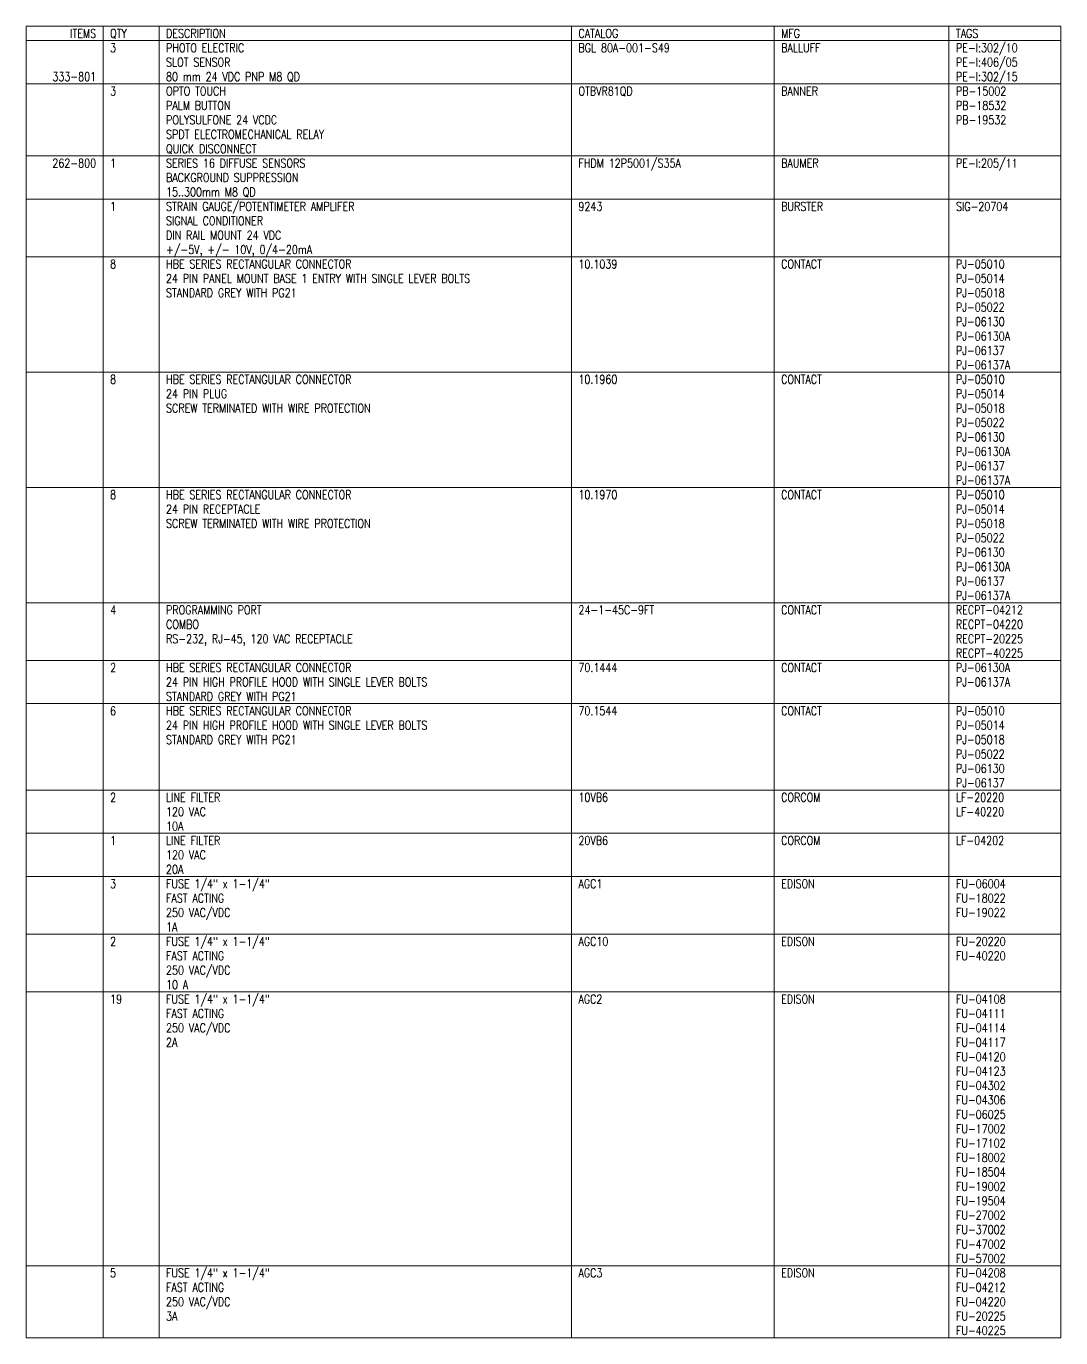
# Model space of a CAD drawing. Header units: inches. Extents: x 0 to 85.5, y -26.4 to 23.
# Drawn here: x 19.21 to 34.01, y -26.42 to -7.65 of the extents above; entities that cross this region are included whole.
import ezdxf
from ezdxf.enums import TextEntityAlignment as Align

# ---------------------------------------------------------------- set-up
doc = ezdxf.new("R2010")
doc.units = ezdxf.units.IN
doc.header["$MEASUREMENT"] = 0
doc.layers.get('0').update_dxf_attribs({"lineweight": 5})
doc.layers.add('MISC', color=2, linetype='Continuous', lineweight=5)
doc.styles.get("Standard").update_dxf_attribs({"font": 'romans.shx'})

msp = doc.modelspace()

# ---------------------------------------------------------------- linework, layer by layer
for p, q in [((19.2125, -7.646875), (19.2125, -26.415625)), ((19.2125, -7.646875), (34.0125, -7.646875)), ((20.3125, -7.646875), (20.3125, -26.415625)), ((21.1125, -7.646875), (21.1125, -26.415625)), ((27.0125, -7.646875), (27.0125, -26.415625)), ((29.9125, -7.646875), (29.9125, -26.415625)), ((32.4125, -7.646875), (32.4125, -26.415625)), ((34.0125, -7.646875), (34.0125, -26.415625)), ((19.2125, -7.853125), (34.0125, -7.853125)), ((19.2125, -8.471875), (34.0125, -8.471875)), ((19.2125, -9.503125), (34.0125, -9.503125)), ((19.2125, -10.121875), (34.0125, -10.121875)), ((19.2125, -10.946875), (34.0125, -10.946875)), ((19.2125, -12.596875), (34.0125, -12.596875)), ((19.2125, -14.246875), (34.0125, -14.246875)), ((19.2125, -15.896875), (34.0125, -15.896875)), ((19.2125, -16.721875), (34.0125, -16.721875)), ((19.2125, -17.340625), (34.0125, -17.340625)), ((19.2125, -18.578125), (34.0125, -18.578125)), ((19.2125, -19.196875), (34.0125, -19.196875)), ((19.2125, -19.815625), (34.0125, -19.815625)), ((19.2125, -20.640625), (34.0125, -20.640625)), ((19.2125, -21.465625), (34.0125, -21.465625)), ((19.2125, -25.384375), (34.0125, -25.384375)), ((19.2125, -26.415625), (34.0125, -26.415625))]:
    msp.add_line(p, q)

# ---------------------------------------------------------------- texts
at = {"layer": 'MISC', "width": 0.8}
for s, p in [('ITEMS', (20.2125, -7.8125)), ('333-801', (20.2125, -8.43125)), ('262-800', (20.2125, -9.66875))]:
    msp.add_text(s, height=0.125, dxfattribs=at).set_placement(p, align=Align.RIGHT)
for s, p in [('QTY', (20.4125, -7.8125)), ('DESCRIPTION', (21.2125, -7.8125)), ('CATALOG', (27.1125, -7.8125)), ('MFG', (30.0125, -7.8125)), ('TAGS', (32.5125, -7.8125)), ('PE-I:302/10', (32.5125, -8.01875)), ('3', (20.4125, -8.01875)), ('PHOTO ELECTRIC', (21.2125, -8.01875)), ('BGL 80A-001-S49', (27.1125, -8.01875)), ('BALLUFF', (30.0125, -8.01875)), ('SLOT SENSOR', (21.2125, -8.225)), ('PE-I:406/05', (32.5125, -8.225)), ('80 mm 24 VDC PNP M8 QD', (21.2125, -8.43125)), ('PE-I:302/15', (32.5125, -8.43125)), ('3', (20.4125, -8.6375)), ('OPTO TOUCH', (21.2125, -8.6375)), ('OTBVR81QD', (27.1125, -8.6375)), ('BANNER', (30.0125, -8.6375)), ('PB-15002', (32.5125, -8.6375)), ('PALM BUTTON', (21.2125, -8.84375)), ('PB-18532', (32.5125, -8.84375)), ('POLYSULFONE 24 VCDC', (21.2125, -9.05)), ('PB-19532', (32.5125, -9.05)), ('SPDT ELECTROMECHANICAL RELAY', (21.2125, -9.25625)), ('QUICK DISCONNECT', (21.2125, -9.4625)), ('1', (20.4125, -9.66875)), ('SERIES 16 DIFFUSE SENSORS', (21.2125, -9.66875)), ('FHDM 12P5001/S35A', (27.1125, -9.66875)), ('BAUMER', (30.0125, -9.66875)), ('PE-I:205/11', (32.5125, -9.66875)), ('BACKGROUND SUPPRESSION', (21.2125, -9.875)), ('15..300mm M8 QD', (21.2125, -10.08125)), ('1', (20.4125, -10.2875)), ('STRAIN GAUGE/POTENTIMETER AMPLIFER', (21.2125, -10.2875)), ('9243', (27.1125, -10.2875)), ('BURSTER', (30.0125, -10.2875)), ('SIG-20704', (32.5125, -10.2875)), ('SIGNAL CONDITIONER', (21.2125, -10.49375)), ('DIN RAIL MOUNT 24 VDC', (21.2125, -10.7)), ('+/-5V, +/- 10V, 0/4-20mA', (21.2125, -10.90625)), ('8', (20.4125, -11.1125)), ('HBE SERIES RECTANGULAR CONNECTOR', (21.2125, -11.1125)), ('10.1039', (27.1125, -11.1125)), ('CONTACT', (30.0125, -11.1125)), ('PJ-05010', (32.5125, -11.1125)), ('24 PIN PANEL MOUNT BASE 1 ENTRY WITH SINGLE LEVER BOLTS', (21.2125, -11.31875)), ('PJ-05014', (32.5125, -11.31875)), ('STANDARD GREY WITH PG21', (21.2125, -11.525)), ('PJ-05018', (32.5125, -11.525)), ('PJ-05022', (32.5125, -11.73125)), ('PJ-06130', (32.5125, -11.9375)), ('PJ-06130A', (32.5125, -12.14375)), ('PJ-06137', (32.5125, -12.35)), ('PJ-06137A', (32.5125, -12.55625)), ('8', (20.4125, -12.7625)), ('HBE SERIES RECTANGULAR CONNECTOR', (21.2125, -12.7625)), ('10.1960', (27.1125, -12.7625)), ('CONTACT', (30.0125, -12.7625)), ('PJ-05010', (32.5125, -12.7625)), ('24 PIN PLUG', (21.2125, -12.96875)), ('PJ-05014', (32.5125, -12.96875)), ('SCREW TERMINATED WITH WIRE PROTECTION', (21.2125, -13.175)), ('PJ-05018', (32.5125, -13.175)), ('PJ-05022', (32.5125, -13.38125)), ('PJ-06130', (32.5125, -13.5875)), ('PJ-06130A', (32.5125, -13.79375)), ('PJ-06137', (32.5125, -14)), ('PJ-06137A', (32.5125, -14.20625)), ('8', (20.4125, -14.4125)), ('HBE SERIES RECTANGULAR CONNECTOR', (21.2125, -14.4125)), ('10.1970', (27.1125, -14.4125)), ('CONTACT', (30.0125, -14.4125)), ('PJ-05010', (32.5125, -14.4125)), ('24 PIN RECEPTACLE', (21.2125, -14.61875)), ('PJ-05014', (32.5125, -14.61875)), ('SCREW TERMINATED WITH WIRE PROTECTION', (21.2125, -14.825)), ('PJ-05018', (32.5125, -14.825)), ('PJ-05022', (32.5125, -15.03125)), ('PJ-06130', (32.5125, -15.2375)), ('PJ-06130A', (32.5125, -15.44375)), ('PJ-06137', (32.5125, -15.65)), ('PJ-06137A', (32.5125, -15.85625)), ('4', (20.4125, -16.0625)), ('PROGRAMMING PORT', (21.2125, -16.0625)), ('24-1-45C-9FT', (27.1125, -16.0625)), ('CONTACT', (30.0125, -16.0625)), ('RECPT-04212', (32.5125, -16.0625)), ('COMBO', (21.2125, -16.26875)), ('RECPT-04220', (32.5125, -16.26875)), ('RS-232, RJ-45, 120 VAC RECEPTACLE', (21.2125, -16.475)), ('RECPT-20225', (32.5125, -16.475)), ('RECPT-40225', (32.5125, -16.68125)), ('2', (20.4125, -16.8875)), ('HBE SERIES RECTANGULAR CONNECTOR', (21.2125, -16.8875)), ('70.1444', (27.1125, -16.8875)), ('CONTACT', (30.0125, -16.8875)), ('PJ-06130A', (32.5125, -16.8875)), ('24 PIN HIGH PROFILE HOOD WITH SINGLE LEVER BOLTS', (21.2125, -17.09375)), ('PJ-06137A', (32.5125, -17.09375)), ('STANDARD GREY WITH PG21', (21.2125, -17.3)), ('6', (20.4125, -17.50625)), ('HBE SERIES RECTANGULAR CONNECTOR', (21.2125, -17.50625)), ('70.1544', (27.1125, -17.50625)), ('CONTACT', (30.0125, -17.50625)), ('PJ-05010', (32.5125, -17.50625)), ('24 PIN HIGH PROFILE HOOD WITH SINGLE LEVER BOLTS', (21.2125, -17.7125)), ('PJ-05014', (32.5125, -17.7125)), ('STANDARD GREY WITH PG21', (21.2125, -17.91875)), ('PJ-05018', (32.5125, -17.91875)), ('PJ-05022', (32.5125, -18.125)), ('PJ-06130', (32.5125, -18.33125)), ('PJ-06137', (32.5125, -18.5375)), ('2', (20.4125, -18.74375)), ('LINE FILTER', (21.2125, -18.74375)), ('10VB6', (27.1125, -18.74375)), ('CORCOM', (30.0125, -18.74375)), ('LF-20220', (32.5125, -18.74375)), ('120 VAC', (21.2125, -18.95)), ('LF-40220', (32.5125, -18.95)), ('10A', (21.2125, -19.15625)), ('1', (20.4125, -19.3625)), ('LINE FILTER', (21.2125, -19.3625)), ('20VB6', (27.1125, -19.3625)), ('CORCOM', (30.0125, -19.3625)), ('LF-04202', (32.5125, -19.3625)), ('120 VAC', (21.2125, -19.56875)), ('20A', (21.2125, -19.775)), ('3', (20.4125, -19.98125)), ('FUSE 1/4" x 1-1/4"', (21.2125, -19.98125)), ('AGC1', (27.1125, -19.98125)), ('EDISON', (30.0125, -19.98125)), ('FU-06004', (32.5125, -19.98125)), ('FAST ACTING', (21.2125, -20.1875)), ('FU-18022', (32.5125, -20.1875)), ('250 VAC/VDC', (21.2125, -20.39375)), ('FU-19022', (32.5125, -20.39375)), ('1A', (21.2125, -20.6)), ('2', (20.4125, -20.80625)), ('FUSE 1/4" x 1-1/4"', (21.2125, -20.80625)), ('AGC10', (27.1125, -20.80625)), ('EDISON', (30.0125, -20.80625)), ('FU-20220', (32.5125, -20.80625)), ('FAST ACTING', (21.2125, -21.0125)), ('FU-40220', (32.5125, -21.0125)), ('250 VAC/VDC', (21.2125, -21.21875)), ('10 A', (21.2125, -21.425)), ('19', (20.4125, -21.63125)), ('FUSE 1/4" x 1-1/4"', (21.2125, -21.63125)), ('AGC2', (27.1125, -21.63125)), ('EDISON', (30.0125, -21.63125)), ('FU-04108', (32.5125, -21.63125)), ('FAST ACTING', (21.2125, -21.8375)), ('FU-04111', (32.5125, -21.8375)), ('250 VAC/VDC', (21.2125, -22.04375)), ('FU-04114', (32.5125, -22.04375)), ('2A', (21.2125, -22.25)), ('FU-04117', (32.5125, -22.25)), ('FU-04120', (32.5125, -22.45625)), ('FU-04123', (32.5125, -22.6625)), ('FU-04302', (32.5125, -22.86875)), ('FU-04306', (32.5125, -23.075)), ('FU-06025', (32.5125, -23.28125)), ('FU-17002', (32.5125, -23.4875)), ('FU-17102', (32.5125, -23.69375)), ('FU-18002', (32.5125, -23.9)), ('FU-18504', (32.5125, -24.10625)), ('FU-19002', (32.5125, -24.3125)), ('FU-19504', (32.5125, -24.51875)), ('FU-27002', (32.5125, -24.725)), ('FU-37002', (32.5125, -24.93125)), ('FU-47002', (32.5125, -25.1375)), ('FU-57002', (32.5125, -25.34375)), ('5', (20.4125, -25.55)), ('FUSE 1/4" x 1-1/4"', (21.2125, -25.55)), ('AGC3', (27.1125, -25.55)), ('EDISON', (30.0125, -25.55)), ('FU-04208', (32.5125, -25.55)), ('FAST ACTING', (21.2125, -25.75625)), ('FU-04212', (32.5125, -25.75625)), ('250 VAC/VDC', (21.2125, -25.9625)), ('FU-04220', (32.5125, -25.9625)), ('3A', (21.2125, -26.16875)), ('FU-20225', (32.5125, -26.16875)), ('FU-40225', (32.5125, -26.375))]:
    msp.add_text(s, height=0.125, dxfattribs=at).set_placement(p)

doc.saveas('drawing.dxf')
